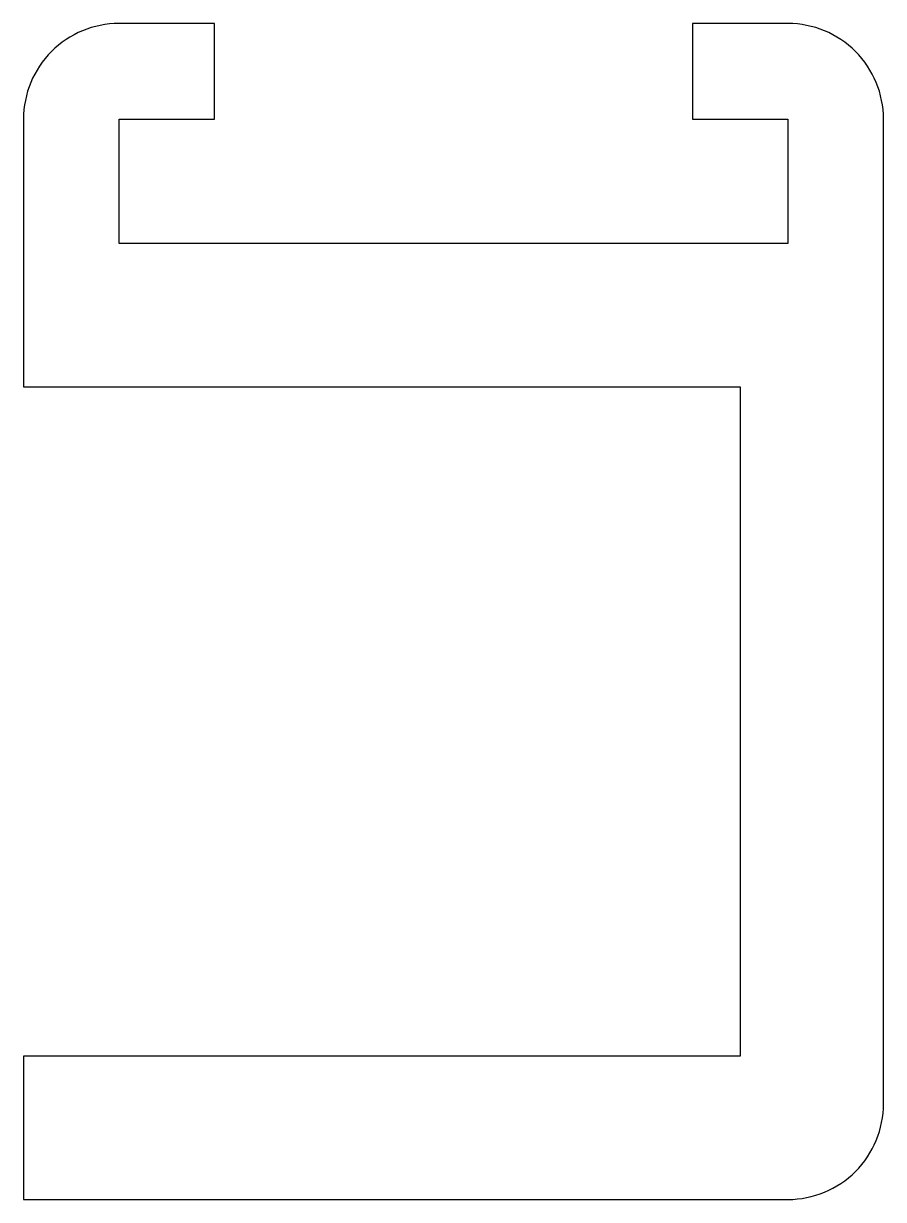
# Model space of a CAD drawing. Extents: x 270.1 to 279.1, y 260.3 to 272.6.
import ezdxf

# ---------------------------------------------------------------- set-up
doc = ezdxf.new("R2010")
doc.units = 0
doc.layers.add('ANA', color=220, linetype='CONTINUOUS')

msp = doc.modelspace()

# ---------------------------------------------------------------- linework, layer by layer
at = {"layer": 'ANA'}
msp.add_lwpolyline([(271.115, 271.614), (272.115, 271.614), (272.115, 272.614), (271.115, 272.614, 0.414214), (270.115, 271.614), (270.115, 268.814), (277.615, 268.814), (277.615, 261.814), (270.115, 261.814), (270.115, 260.314), (278.115, 260.314, 0.414214), (279.115, 261.314), (279.115, 271.614, 0.414214), (278.115, 272.614), (277.115, 272.614), (277.115, 271.614), (278.115, 271.614), (278.115, 270.314), (271.115, 270.314)], format="xyb", close=True, dxfattribs=at)

doc.saveas('drawing.dxf')
